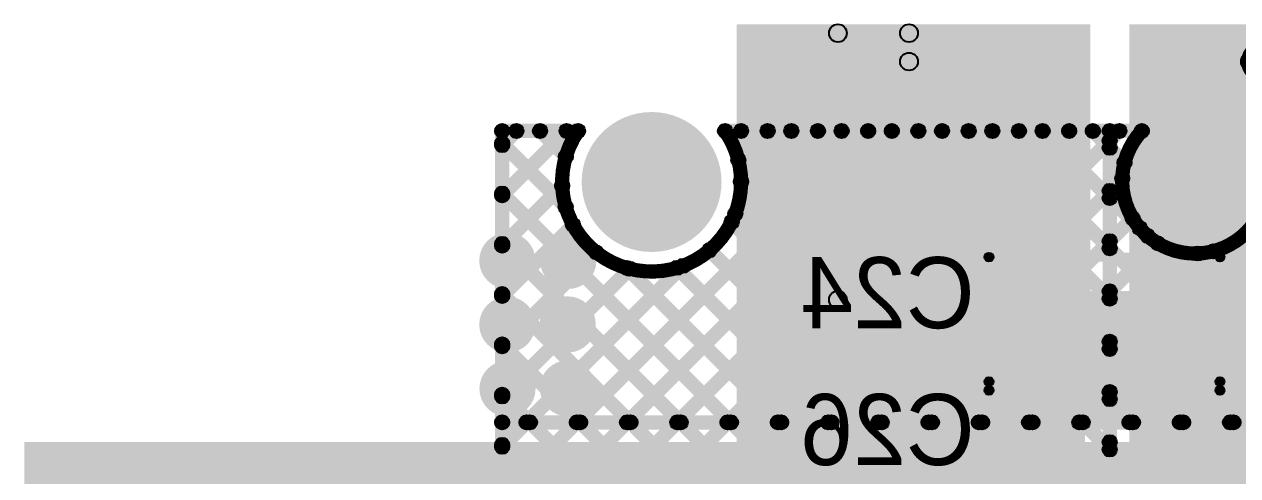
# Model space of a CAD drawing. Header units: millimetres. Extents: x 3.07 to 5.81, y 1.29 to 3.84.
# Drawn here: x 3.068 to 3.751, y 3.547 to 3.801 of the extents above; entities that cross this region are included whole.
import ezdxf

# ---------------------------------------------------------------- set-up
doc = ezdxf.new("R2010")
doc.units = ezdxf.units.MM
doc.header["$MEASUREMENT"] = 0
for name, color, linetype in [('BottomLayer', 5, 'Continuous'), ('BottomOverlay', 54, 'Continuous'), ('BottomPaste', 16, 'Continuous'), ('BottomSolder', 6, 'Continuous'), ('MultiLayer', 9, 'Continuous'), ('PadHoleLayer', 156, 'Continuous'), ('TopLayer', 1, 'Continuous'), ('TopOverlay', 2, 'Continuous'), ('TopSolder', 216, 'Continuous'), ('ViaHoleLayer', 16, 'Continuous')]:
    doc.layers.add(name, color=color, linetype=linetype)

# ---------------------------------------------------------------- blocks, each defined once
blk = doc.blocks.new('B2B_EH_A_LF__SN__12')
at = {"layer": 'BottomLayer'}
h = blk.add_hatch(color=5, dxfattribs=at)
edge = h.paths.add_edge_path()
edge.add_arc((-0.05, 0), 0.03, 0, 360)
h = blk.add_hatch(color=5, dxfattribs=at)
edge = h.paths.add_edge_path()
edge.add_arc((0.05, 0), 0.03, 0, 360)
at = {"layer": 'BottomSolder'}
h = blk.add_hatch(color=6, dxfattribs=at)
edge = h.paths.add_edge_path()
edge.add_arc((-0.05, 0), 0.034, 0, 360)
h = blk.add_hatch(color=6, dxfattribs=at)
edge = h.paths.add_edge_path()
edge.add_arc((0.05, 0), 0.034, 0, 360)
at = {"layer": 'MultiLayer'}
h = blk.add_hatch(color=9, dxfattribs=at)
edge = h.paths.add_edge_path()
edge.add_arc((-0.05, 0), 0.03, 0, 360)
h = blk.add_hatch(color=9, dxfattribs=at)
edge = h.paths.add_edge_path()
edge.add_arc((0.05, 0), 0.03, 0, 360)
at = {"layer": 'PadHoleLayer'}
h = blk.add_hatch(color=156, dxfattribs=at)
edge = h.paths.add_edge_path()
edge.add_arc((-0.05, 0), 0.01772, 0, 360)
h = blk.add_hatch(color=156, dxfattribs=at)
edge = h.paths.add_edge_path()
edge.add_arc((0.05, 0), 0.01772, 0, 360)
at = {"layer": 'TopLayer'}
h = blk.add_hatch(color=1, dxfattribs=at)
edge = h.paths.add_edge_path()
edge.add_arc((-0.05, 0), 0.03, 0, 360)
h = blk.add_hatch(color=1, dxfattribs=at)
edge = h.paths.add_edge_path()
edge.add_arc((0.05, 0), 0.03, 0, 360)
at = {"layer": 'TopOverlay'}
h = blk.add_hatch(color=2, dxfattribs=at)
edge = h.paths.add_edge_path()
edge.add_arc((-0.148, 0.067), 0.005, 0, 360)
h = blk.add_hatch(color=2, dxfattribs=at)
edge = h.paths.add_edge_path()
edge.add_arc((-0.148, 0.067), 0.005, 0, 360)
for points in [[(0.151, 0.072), (0.151, 0.062), (-0.148, 0.062), (-0.148, 0.072)], [(-0.153, 0.067), (-0.143, 0.067), (-0.143, -0.083), (-0.153, -0.083)], [(0.146, 0.067), (0.156, 0.067), (0.156, -0.083), (0.146, -0.083)], [(-0.113, -0.067), (-0.103, -0.067), (-0.103, -0.083), (-0.113, -0.083)], [(0.106, -0.067), (0.116, -0.067), (0.116, -0.083), (0.106, -0.083)], [(-0.108, -0.078), (-0.108, -0.088), (-0.148, -0.088), (-0.148, -0.078)], [(0.151, -0.078), (0.151, -0.088), (0.111, -0.088), (0.111, -0.078)]]:
    blk.add_hatch(color=2, dxfattribs=at).paths.add_polyline_path(points)
h = blk.add_hatch(color=2, dxfattribs=at)
edge = h.paths.add_edge_path()
edge.add_arc((0.151, 0.067), 0.005, 0, 360)
h = blk.add_hatch(color=2, dxfattribs=at)
edge = h.paths.add_edge_path()
edge.add_arc((0.151, 0.067), 0.005, 0, 360)
h = blk.add_hatch(color=2, dxfattribs=at)
edge = h.paths.add_edge_path()
edge.add_arc((-0.108, -0.067), 0.005, 0, 360)
h = blk.add_hatch(color=2, dxfattribs=at)
edge = h.paths.add_edge_path()
edge.add_arc((-0.09507, -0.067), 0.005, 0, 360)
h = blk.add_hatch(color=2, dxfattribs=at)
edge = h.paths.add_edge_path()
edge.add_arc((-0.08093, -0.067), 0.005, 0, 360)
h = blk.add_hatch(color=2, dxfattribs=at)
edge = h.paths.add_edge_path()
edge.add_arc((0.111, -0.067), 0.005, 0, 360)
h = blk.add_hatch(color=2, dxfattribs=at)
edge = h.paths.add_edge_path()
edge.add_arc((-0.148, -0.083), 0.005, 0, 360)
h = blk.add_hatch(color=2, dxfattribs=at)
edge = h.paths.add_edge_path()
edge.add_arc((-0.148, -0.083), 0.005, 0, 360)
h = blk.add_hatch(color=2, dxfattribs=at)
edge = h.paths.add_edge_path()
edge.add_arc((-0.108, -0.083), 0.005, 0, 360)
h = blk.add_hatch(color=2, dxfattribs=at)
edge = h.paths.add_edge_path()
edge.add_arc((-0.108, -0.083), 0.005, 0, 360)
h = blk.add_hatch(color=2, dxfattribs=at)
edge = h.paths.add_edge_path()
edge.add_arc((0.111, -0.083), 0.005, 0, 360)
h = blk.add_hatch(color=2, dxfattribs=at)
edge = h.paths.add_edge_path()
edge.add_arc((0.111, -0.083), 0.005, 0, 360)
h = blk.add_hatch(color=2, dxfattribs=at)
edge = h.paths.add_edge_path()
edge.add_arc((0.151, -0.083), 0.005, 0, 360)
h = blk.add_hatch(color=2, dxfattribs=at)
edge = h.paths.add_edge_path()
edge.add_arc((0.151, -0.083), 0.005, 0, 360)
at = {"layer": 'TopSolder'}
h = blk.add_hatch(color=216, dxfattribs=at)
edge = h.paths.add_edge_path()
edge.add_arc((-0.05, 0), 0.034, 0, 360)
h = blk.add_hatch(color=216, dxfattribs=at)
edge = h.paths.add_edge_path()
edge.add_arc((0.05, 0), 0.034, 0, 360)
at = {"layer": 'TopOverlay', "const_width": 0.01}
blk.add_lwpolyline([(-0.08093, -0.067, 1), (-0.09507, -0.067, 1)], format="xyb", close=True, dxfattribs=at)
at = {"layer": 'TopOverlay'}
for centre in [(-0.148, 0.067), (-0.148, 0.067), (0.151, 0.067), (0.151, 0.067), (-0.108, -0.067), (-0.09507, -0.067), (-0.08093, -0.067), (0.111, -0.067), (-0.148, -0.083), (-0.148, -0.083), (-0.108, -0.083), (-0.108, -0.083), (0.111, -0.083), (0.111, -0.083), (0.151, -0.083), (0.151, -0.083)]:
    blk.add_circle(centre, 0.005, dxfattribs=at)
blk = doc.blocks.new('C__0805_B_86')
at = {"layer": 'BottomLayer'}
for points in [[(-0.06, 0.03), (-0.02, 0.03), (-0.02, -0.03), (-0.06, -0.03)], [(0.02, 0.03), (0.06, 0.03), (0.06, -0.03), (0.02, -0.03)]]:
    blk.add_hatch(color=5, dxfattribs=at).paths.add_polyline_path(points)
at = {"layer": 'BottomOverlay'}
h = blk.add_hatch(color=54, dxfattribs=at)
edge = h.paths.add_edge_path()
edge.add_arc((-0.065, 0.035), 0.0025, 0, 360)
h = blk.add_hatch(color=54, dxfattribs=at)
edge = h.paths.add_edge_path()
edge.add_arc((-0.065, 0.035), 0.0025, 0, 360)
for points in [[(-0.0675, 0.035), (-0.0625, 0.035), (-0.0625, -0.035), (-0.0675, -0.035)], [(0.065, 0.0375), (0.065, 0.0325), (-0.065, 0.0325), (-0.065, 0.0375)], [(0.0625, 0.035), (0.0675, 0.035), (0.0675, -0.035), (0.0625, -0.035)], [(0.065, -0.0325), (0.065, -0.0375), (-0.065, -0.0375), (-0.065, -0.0325)]]:
    blk.add_hatch(color=54, dxfattribs=at).paths.add_polyline_path(points)
h = blk.add_hatch(color=54, dxfattribs=at)
edge = h.paths.add_edge_path()
edge.add_arc((0.065, 0.035), 0.0025, 0, 360)
h = blk.add_hatch(color=54, dxfattribs=at)
edge = h.paths.add_edge_path()
edge.add_arc((0.065, 0.035), 0.0025, 0, 360)
h = blk.add_hatch(color=54, dxfattribs=at)
edge = h.paths.add_edge_path()
edge.add_arc((-0.065, -0.035), 0.0025, 0, 360)
h = blk.add_hatch(color=54, dxfattribs=at)
edge = h.paths.add_edge_path()
edge.add_arc((-0.065, -0.035), 0.0025, 0, 360)
h = blk.add_hatch(color=54, dxfattribs=at)
edge = h.paths.add_edge_path()
edge.add_arc((0.065, -0.035), 0.0025, 0, 360)
h = blk.add_hatch(color=54, dxfattribs=at)
edge = h.paths.add_edge_path()
edge.add_arc((0.065, -0.035), 0.0025, 0, 360)
at = {"layer": 'BottomPaste'}
for points in [[(-0.06, 0.03), (-0.02, 0.03), (-0.02, -0.03), (-0.06, -0.03)], [(0.02, 0.03), (0.06, 0.03), (0.06, -0.03), (0.02, -0.03)]]:
    blk.add_hatch(color=16, dxfattribs=at).paths.add_polyline_path(points)
at = {"layer": 'BottomSolder'}
for points in [[(-0.064, 0.034), (-0.016, 0.034), (-0.016, -0.034), (-0.064, -0.034)], [(0.016, 0.034), (0.064, 0.034), (0.064, -0.034), (0.016, -0.034)]]:
    blk.add_hatch(color=6, dxfattribs=at).paths.add_polyline_path(points)
at = {"layer": 'BottomOverlay'}
for centre in [(-0.065, 0.035), (-0.065, 0.035), (0.065, 0.035), (0.065, 0.035), (-0.065, -0.035), (-0.065, -0.035), (0.065, -0.035), (0.065, -0.035)]:
    blk.add_circle(centre, 0.0025, dxfattribs=at)
blk = doc.blocks.new('C__0805_B_88')
at = {"layer": 'BottomLayer'}
for points in [[(-0.06, 0.03), (-0.02, 0.03), (-0.02, -0.03), (-0.06, -0.03)], [(0.02, 0.03), (0.06, 0.03), (0.06, -0.03), (0.02, -0.03)]]:
    blk.add_hatch(color=5, dxfattribs=at).paths.add_polyline_path(points)
at = {"layer": 'BottomOverlay'}
h = blk.add_hatch(color=54, dxfattribs=at)
edge = h.paths.add_edge_path()
edge.add_arc((-0.065, 0.035), 0.0025, 0, 360)
h = blk.add_hatch(color=54, dxfattribs=at)
edge = h.paths.add_edge_path()
edge.add_arc((-0.065, 0.035), 0.0025, 0, 360)
for points in [[(-0.0675, 0.035), (-0.0625, 0.035), (-0.0625, -0.035), (-0.0675, -0.035)], [(0.065, 0.0375), (0.065, 0.0325), (-0.065, 0.0325), (-0.065, 0.0375)], [(0.0625, 0.035), (0.0675, 0.035), (0.0675, -0.035), (0.0625, -0.035)], [(0.065, -0.0325), (0.065, -0.0375), (-0.065, -0.0375), (-0.065, -0.0325)]]:
    blk.add_hatch(color=54, dxfattribs=at).paths.add_polyline_path(points)
h = blk.add_hatch(color=54, dxfattribs=at)
edge = h.paths.add_edge_path()
edge.add_arc((0.065, 0.035), 0.0025, 0, 360)
h = blk.add_hatch(color=54, dxfattribs=at)
edge = h.paths.add_edge_path()
edge.add_arc((0.065, 0.035), 0.0025, 0, 360)
h = blk.add_hatch(color=54, dxfattribs=at)
edge = h.paths.add_edge_path()
edge.add_arc((-0.065, -0.035), 0.0025, 0, 360)
h = blk.add_hatch(color=54, dxfattribs=at)
edge = h.paths.add_edge_path()
edge.add_arc((-0.065, -0.035), 0.0025, 0, 360)
h = blk.add_hatch(color=54, dxfattribs=at)
edge = h.paths.add_edge_path()
edge.add_arc((0.065, -0.035), 0.0025, 0, 360)
h = blk.add_hatch(color=54, dxfattribs=at)
edge = h.paths.add_edge_path()
edge.add_arc((0.065, -0.035), 0.0025, 0, 360)
at = {"layer": 'BottomPaste'}
for points in [[(-0.06, 0.03), (-0.02, 0.03), (-0.02, -0.03), (-0.06, -0.03)], [(0.02, 0.03), (0.06, 0.03), (0.06, -0.03), (0.02, -0.03)]]:
    blk.add_hatch(color=16, dxfattribs=at).paths.add_polyline_path(points)
at = {"layer": 'BottomSolder'}
for points in [[(-0.064, 0.034), (-0.016, 0.034), (-0.016, -0.034), (-0.064, -0.034)], [(0.016, 0.034), (0.064, 0.034), (0.064, -0.034), (0.016, -0.034)]]:
    blk.add_hatch(color=6, dxfattribs=at).paths.add_polyline_path(points)
at = {"layer": 'BottomOverlay'}
for centre in [(-0.065, 0.035), (-0.065, 0.035), (0.065, 0.035), (0.065, 0.035), (-0.065, -0.035), (-0.065, -0.035), (0.065, -0.035), (0.065, -0.035)]:
    blk.add_circle(centre, 0.0025, dxfattribs=at)

msp = doc.modelspace()

# ---------------------------------------------------------------- hatches: boundary and pattern name
at = {"layer": 'BottomLayer'}
for points in [[(3.665, 3.801), (3.469, 3.801), (3.469, 3.521), (3.665, 3.521)], [(3.69, 3.521), (3.885, 3.521), (3.885, 3.801), (3.69, 3.801)], [(3.12083, 3.28488), (3.11517, 3.29054), (3.56846, 3.74383), (3.57412, 3.73817)], [(3.12083, 3.25659), (3.11517, 3.26225), (3.59675, 3.74383), (3.60241, 3.73817)], [(3.13369, 3.24117), (3.12803, 3.24683), (3.62503, 3.74383), (3.63069, 3.73817)], [(3.16197, 3.24117), (3.15632, 3.24683), (3.65332, 3.74383), (3.65897, 3.73817)], [(3.33983, 3.53216), (3.33417, 3.53782), (3.54018, 3.74383), (3.54584, 3.73817)], [(3.33983, 3.73015), (3.33417, 3.73581), (3.34219, 3.74383), (3.34785, 3.73817)], [(3.33983, 3.70187), (3.33417, 3.70753), (3.37047, 3.74383), (3.37613, 3.73817)], [(3.337, 3.737), (3.337, 3.745), (3.37974, 3.745), (3.37974, 3.737)], [(3.35553, 3.73817), (3.36118, 3.74383), (3.37564, 3.72937), (3.36998, 3.72372)], [(3.46248, 3.737), (3.46248, 3.745), (3.679, 3.745), (3.679, 3.737)], [(3.47109, 3.69171), (3.46543, 3.69736), (3.5119, 3.74383), (3.51755, 3.73817)], [(3.47279, 3.7217), (3.46714, 3.72735), (3.48361, 3.74383), (3.48927, 3.73817)], [(3.46866, 3.73817), (3.47432, 3.74383), (3.68183, 3.53632), (3.67617, 3.53066)], [(3.49695, 3.73817), (3.5026, 3.74383), (3.68183, 3.5646), (3.67617, 3.55895)], [(3.52523, 3.73817), (3.53089, 3.74383), (3.68183, 3.59289), (3.67617, 3.58723)], [(3.55351, 3.73817), (3.55917, 3.74383), (3.68183, 3.62117), (3.67617, 3.61551)], [(3.5818, 3.73817), (3.58745, 3.74383), (3.68183, 3.64945), (3.67617, 3.6438)], [(3.61008, 3.73817), (3.61574, 3.74383), (3.68183, 3.67774), (3.67617, 3.67208)], [(3.63837, 3.73817), (3.64402, 3.74383), (3.68183, 3.70602), (3.67617, 3.70037)], [(3.66665, 3.73817), (3.67231, 3.74383), (3.68183, 3.73431), (3.67617, 3.72865)], [(3.19026, 3.24117), (3.1846, 3.24683), (3.67617, 3.7384), (3.68183, 3.73274)], [(3.341, 3.533), (3.333, 3.533), (3.333, 3.741), (3.341, 3.741)], [(3.33417, 3.73124), (3.33983, 3.7369), (3.37552, 3.70121), (3.36986, 3.69555)], [(3.683, 3.51), (3.675, 3.51), (3.675, 3.741), (3.683, 3.741)], [(3.21854, 3.24117), (3.21289, 3.24683), (3.67617, 3.71011), (3.68183, 3.70446)], [(3.33983, 3.67358), (3.33417, 3.67924), (3.36795, 3.71302), (3.37361, 3.70737)], [(3.46865, 3.7099), (3.47431, 3.71556), (3.69703, 3.49283), (3.69138, 3.48717)], [(3.33417, 3.70296), (3.33983, 3.70861), (3.61883, 3.42961), (3.61317, 3.42396)], [(3.33983, 3.6453), (3.33417, 3.65096), (3.3741, 3.69089), (3.37976, 3.68523)], [(3.46334, 3.68692), (3.469, 3.69258), (3.66875, 3.49283), (3.66309, 3.48717)], [(3.24683, 3.24117), (3.24117, 3.24683), (3.67617, 3.68183), (3.68183, 3.67617)], [(3.33417, 3.67467), (3.33983, 3.68033), (3.61883, 3.40133), (3.61317, 3.39567)], [(3.33983, 3.61702), (3.33417, 3.62267), (3.38706, 3.67556), (3.39272, 3.6699)], [(3.45092, 3.67106), (3.45657, 3.67672), (3.64047, 3.49283), (3.63481, 3.48717)], [(3.33983, 3.56045), (3.33417, 3.5661), (3.43601, 3.66794), (3.44166, 3.66228)], [(3.33983, 3.58873), (3.33417, 3.59439), (3.40602, 3.66623), (3.41167, 3.66058)], [(3.4044, 3.66101), (3.41006, 3.66667), (3.61883, 3.4579), (3.61317, 3.45224)], [(3.43257, 3.66113), (3.43822, 3.66679), (3.61883, 3.48618), (3.61317, 3.48053)], [(3.27511, 3.24117), (3.26945, 3.24683), (3.67617, 3.65355), (3.68183, 3.64789)], [(3.33417, 3.64639), (3.33983, 3.65205), (3.61883, 3.37305), (3.61317, 3.36739)], [(3.28083, 3.2186), (3.27517, 3.22426), (3.67617, 3.62526), (3.68183, 3.6196)], [(3.33417, 3.6181), (3.33983, 3.62376), (3.61883, 3.34476), (3.61317, 3.3391)], [(3.28168, 3.19117), (3.27602, 3.19683), (3.67617, 3.59698), (3.68183, 3.59132)], [(3.33417, 3.58982), (3.33983, 3.59548), (3.61883, 3.31648), (3.61317, 3.31082)], [(3.30996, 3.19117), (3.30431, 3.19683), (3.67617, 3.56869), (3.68183, 3.56304)], [(3.33417, 3.56154), (3.33983, 3.56719), (3.61883, 3.28819), (3.61317, 3.28254)], [(3.692, 3.521), (4.127, 3.521), (4.127, 3.563), (3.692, 3.563)]]:
    msp.add_hatch(color=5, dxfattribs=at).paths.add_polyline_path(points)
h = msp.add_hatch(color=5, dxfattribs=at)
edge = h.paths.add_edge_path()
edge.add_arc((3.337, 3.741), 0.004, 0, 360)
h = msp.add_hatch(color=5, dxfattribs=at)
edge = h.paths.add_edge_path()
edge.add_arc((3.337, 3.741), 0.004, 0, 360)
h = msp.add_hatch(color=5, dxfattribs=at)
edge = h.paths.add_edge_path()
edge.add_arc((3.34502, 3.741), 0.004, 0, 360)
h = msp.add_hatch(color=5, dxfattribs=at)
edge = h.paths.add_edge_path()
edge.add_arc((3.35835, 3.741), 0.004, 0, 360)
h = msp.add_hatch(color=5, dxfattribs=at)
edge = h.paths.add_edge_path()
edge.add_arc((3.3733, 3.741), 0.004, 0, 360)
h = msp.add_hatch(color=5, dxfattribs=at)
edge = h.paths.add_edge_path()
edge.add_arc((3.37974, 3.741), 0.004, 0, 360)
h = msp.add_hatch(color=5, dxfattribs=at)
edge = h.paths.add_edge_path()
edge.add_arc((3.37974, 3.741), 0.004, 0, 360)
h = msp.add_hatch(color=5, dxfattribs=at)
edge = h.paths.add_edge_path()
edge.add_arc((3.46248, 3.741), 0.004, 0, 360)
h = msp.add_hatch(color=5, dxfattribs=at)
edge = h.paths.add_edge_path()
edge.add_arc((3.46248, 3.741), 0.004, 0, 360)
h = msp.add_hatch(color=5, dxfattribs=at)
edge = h.paths.add_edge_path()
edge.add_arc((3.47149, 3.741), 0.004, 0, 360)
h = msp.add_hatch(color=5, dxfattribs=at)
edge = h.paths.add_edge_path()
edge.add_arc((3.48644, 3.741), 0.004, 0, 360)
h = msp.add_hatch(color=5, dxfattribs=at)
edge = h.paths.add_edge_path()
edge.add_arc((3.49977, 3.741), 0.004, 0, 360)
h = msp.add_hatch(color=5, dxfattribs=at)
edge = h.paths.add_edge_path()
edge.add_arc((3.51472, 3.741), 0.004, 0, 360)
h = msp.add_hatch(color=5, dxfattribs=at)
edge = h.paths.add_edge_path()
edge.add_arc((3.52806, 3.741), 0.004, 0, 360)
h = msp.add_hatch(color=5, dxfattribs=at)
edge = h.paths.add_edge_path()
edge.add_arc((3.54301, 3.741), 0.004, 0, 360)
h = msp.add_hatch(color=5, dxfattribs=at)
edge = h.paths.add_edge_path()
edge.add_arc((3.55634, 3.741), 0.004, 0, 360)
h = msp.add_hatch(color=5, dxfattribs=at)
edge = h.paths.add_edge_path()
edge.add_arc((3.57129, 3.741), 0.004, 0, 360)
h = msp.add_hatch(color=5, dxfattribs=at)
edge = h.paths.add_edge_path()
edge.add_arc((3.58463, 3.741), 0.004, 0, 360)
h = msp.add_hatch(color=5, dxfattribs=at)
edge = h.paths.add_edge_path()
edge.add_arc((3.59958, 3.741), 0.004, 0, 360)
h = msp.add_hatch(color=5, dxfattribs=at)
edge = h.paths.add_edge_path()
edge.add_arc((3.61291, 3.741), 0.004, 0, 360)
h = msp.add_hatch(color=5, dxfattribs=at)
edge = h.paths.add_edge_path()
edge.add_arc((3.62786, 3.741), 0.004, 0, 360)
h = msp.add_hatch(color=5, dxfattribs=at)
edge = h.paths.add_edge_path()
edge.add_arc((3.6412, 3.741), 0.004, 0, 360)
h = msp.add_hatch(color=5, dxfattribs=at)
edge = h.paths.add_edge_path()
edge.add_arc((3.65615, 3.741), 0.004, 0, 360)
h = msp.add_hatch(color=5, dxfattribs=at)
edge = h.paths.add_edge_path()
edge.add_arc((3.66948, 3.741), 0.004, 0, 360)
h = msp.add_hatch(color=5, dxfattribs=at)
edge = h.paths.add_edge_path()
edge.add_arc((3.679, 3.741), 0.004, 0, 360)
h = msp.add_hatch(color=5, dxfattribs=at)
edge = h.paths.add_edge_path()
edge.add_arc((3.679, 3.741), 0.004, 0, 360)
h = msp.add_hatch(color=5, dxfattribs=at)
edge = h.paths.add_edge_path()
edge.add_arc((3.337, 3.73407), 0.004, 0, 360)
h = msp.add_hatch(color=5, dxfattribs=at)
edge = h.paths.add_edge_path()
edge.add_arc((3.337, 3.73298), 0.004, 0, 360)
h = msp.add_hatch(color=5, dxfattribs=at)
edge = h.paths.add_edge_path()
edge.add_arc((3.42111, 3.71226), 0.03, 0, 360)
h = msp.add_hatch(color=5, dxfattribs=at)
edge = h.paths.add_edge_path()
edge.add_arc((3.679, 3.73557), 0.004, 0, 360)
h = msp.add_hatch(color=5, dxfattribs=at)
edge = h.paths.add_edge_path()
edge.add_arc((3.37281, 3.72655), 0.004, 0, 360)
h = msp.add_hatch(color=5, dxfattribs=at)
edge = h.paths.add_edge_path()
edge.add_arc((3.679, 3.73148), 0.004, 0, 360)
h = msp.add_hatch(color=5, dxfattribs=at)
edge = h.paths.add_edge_path()
edge.add_arc((3.46996, 3.72452), 0.004, 0, 360)
h = msp.add_hatch(color=5, dxfattribs=at)
edge = h.paths.add_edge_path()
edge.add_arc((3.47148, 3.71273), 0.004, 0, 360)
h = msp.add_hatch(color=5, dxfattribs=at)
edge = h.paths.add_edge_path()
edge.add_arc((3.47148, 3.71226), 0.004, 0, 360)
h = msp.add_hatch(color=5, dxfattribs=at)
edge = h.paths.add_edge_path()
edge.add_arc((3.47148, 3.71226), 0.004, 0, 360)
h = msp.add_hatch(color=5, dxfattribs=at)
edge = h.paths.add_edge_path()
edge.add_arc((3.337, 3.70579), 0.004, 0, 360)
h = msp.add_hatch(color=5, dxfattribs=at)
edge = h.paths.add_edge_path()
edge.add_arc((3.37078, 3.7102), 0.004, 0, 360)
h = msp.add_hatch(color=5, dxfattribs=at)
edge = h.paths.add_edge_path()
edge.add_arc((3.679, 3.70729), 0.004, 0, 360)
h = msp.add_hatch(color=5, dxfattribs=at)
edge = h.paths.add_edge_path()
edge.add_arc((3.337, 3.7047), 0.004, 0, 360)
h = msp.add_hatch(color=5, dxfattribs=at)
edge = h.paths.add_edge_path()
edge.add_arc((3.37269, 3.69838), 0.004, 0, 360)
h = msp.add_hatch(color=5, dxfattribs=at)
edge = h.paths.add_edge_path()
edge.add_arc((3.679, 3.7032), 0.004, 0, 360)
h = msp.add_hatch(color=5, dxfattribs=at)
edge = h.paths.add_edge_path()
edge.add_arc((3.46826, 3.69453), 0.004, 0, 360)
h = msp.add_hatch(color=5, dxfattribs=at)
edge = h.paths.add_edge_path()
edge.add_arc((3.37693, 3.68806), 0.004, 0, 360)
h = msp.add_hatch(color=5, dxfattribs=at)
edge = h.paths.add_edge_path()
edge.add_arc((3.46617, 3.68975), 0.004, 0, 360)
h = msp.add_hatch(color=5, dxfattribs=at)
edge = h.paths.add_edge_path()
edge.add_arc((3.679, 3.679), 0.004, 0, 360)
h = msp.add_hatch(color=5, dxfattribs=at)
edge = h.paths.add_edge_path()
edge.add_arc((3.33989, 3.668), 0.01181, 0, 360)
h = msp.add_hatch(color=5, dxfattribs=at)
edge = h.paths.add_edge_path()
edge.add_arc((3.337, 3.6775), 0.004, 0, 360)
h = msp.add_hatch(color=5, dxfattribs=at)
edge = h.paths.add_edge_path()
edge.add_arc((3.337, 3.67641), 0.004, 0, 360)
h = msp.add_hatch(color=5, dxfattribs=at)
edge = h.paths.add_edge_path()
edge.add_arc((3.37422, 3.66789), 0.01181, 0, 360)
h = msp.add_hatch(color=5, dxfattribs=at)
edge = h.paths.add_edge_path()
edge.add_arc((3.38989, 3.67273), 0.004, 0, 360)
h = msp.add_hatch(color=5, dxfattribs=at)
edge = h.paths.add_edge_path()
edge.add_arc((3.45375, 3.67389), 0.004, 0, 360)
h = msp.add_hatch(color=5, dxfattribs=at)
edge = h.paths.add_edge_path()
edge.add_arc((3.679, 3.67491), 0.004, 0, 360)
h = msp.add_hatch(color=5, dxfattribs=at)
edge = h.paths.add_edge_path()
edge.add_arc((3.4354, 3.66396), 0.004, 0, 360)
h = msp.add_hatch(color=5, dxfattribs=at)
edge = h.paths.add_edge_path()
edge.add_arc((3.43884, 3.66511), 0.004, 0, 360)
h = msp.add_hatch(color=5, dxfattribs=at)
edge = h.paths.add_edge_path()
edge.add_arc((3.40723, 3.66384), 0.004, 0, 360)
h = msp.add_hatch(color=5, dxfattribs=at)
edge = h.paths.add_edge_path()
edge.add_arc((3.40885, 3.66341), 0.004, 0, 360)
h = msp.add_hatch(color=5, dxfattribs=at)
edge = h.paths.add_edge_path()
edge.add_arc((3.679, 3.65072), 0.004, 0, 360)
h = msp.add_hatch(color=5, dxfattribs=at)
edge = h.paths.add_edge_path()
edge.add_arc((3.337, 3.64922), 0.004, 0, 360)
h = msp.add_hatch(color=5, dxfattribs=at)
edge = h.paths.add_edge_path()
edge.add_arc((3.337, 3.64813), 0.004, 0, 360)
h = msp.add_hatch(color=5, dxfattribs=at)
edge = h.paths.add_edge_path()
edge.add_arc((3.679, 3.64663), 0.004, 0, 360)
h = msp.add_hatch(color=5, dxfattribs=at)
edge = h.paths.add_edge_path()
edge.add_arc((3.33989, 3.632), 0.01181, 0, 360)
h = msp.add_hatch(color=5, dxfattribs=at)
edge = h.paths.add_edge_path()
edge.add_arc((3.37389, 3.63212), 0.01181, 0, 360)
h = msp.add_hatch(color=5, dxfattribs=at)
edge = h.paths.add_edge_path()
edge.add_arc((3.337, 3.62093), 0.004, 0, 360)
h = msp.add_hatch(color=5, dxfattribs=at)
edge = h.paths.add_edge_path()
edge.add_arc((3.337, 3.61984), 0.004, 0, 360)
h = msp.add_hatch(color=5, dxfattribs=at)
edge = h.paths.add_edge_path()
edge.add_arc((3.679, 3.62243), 0.004, 0, 360)
h = msp.add_hatch(color=5, dxfattribs=at)
edge = h.paths.add_edge_path()
edge.add_arc((3.679, 3.61834), 0.004, 0, 360)
h = msp.add_hatch(color=5, dxfattribs=at)
edge = h.paths.add_edge_path()
edge.add_arc((3.34, 3.596), 0.01181, 0, 360)
h = msp.add_hatch(color=5, dxfattribs=at)
edge = h.paths.add_edge_path()
edge.add_arc((3.374, 3.59612), 0.01181, 0, 360)
h = msp.add_hatch(color=5, dxfattribs=at)
edge = h.paths.add_edge_path()
edge.add_arc((3.337, 3.59265), 0.004, 0, 360)
h = msp.add_hatch(color=5, dxfattribs=at)
edge = h.paths.add_edge_path()
edge.add_arc((3.337, 3.59156), 0.004, 0, 360)
h = msp.add_hatch(color=5, dxfattribs=at)
edge = h.paths.add_edge_path()
edge.add_arc((3.679, 3.59415), 0.004, 0, 360)
h = msp.add_hatch(color=5, dxfattribs=at)
edge = h.paths.add_edge_path()
edge.add_arc((3.679, 3.59006), 0.004, 0, 360)
h = msp.add_hatch(color=5, dxfattribs=at)
edge = h.paths.add_edge_path()
edge.add_arc((3.337, 3.56436), 0.004, 0, 360)
h = msp.add_hatch(color=5, dxfattribs=at)
edge = h.paths.add_edge_path()
edge.add_arc((3.337, 3.56328), 0.004, 0, 360)
h = msp.add_hatch(color=5, dxfattribs=at)
edge = h.paths.add_edge_path()
edge.add_arc((3.679, 3.56586), 0.004, 0, 360)
h = msp.add_hatch(color=5, dxfattribs=at)
edge = h.paths.add_edge_path()
edge.add_arc((3.679, 3.56177), 0.004, 0, 360)
at = {"layer": 'BottomSolder'}
h = msp.add_hatch(color=6, dxfattribs=at)
edge = h.paths.add_edge_path()
edge.add_arc((3.42111, 3.71226), 0.034, 0, 360)
h = msp.add_hatch(color=6, dxfattribs=at)
edge = h.paths.add_edge_path()
edge.add_arc((3.33989, 3.668), 0.01581, 0, 360)
h = msp.add_hatch(color=6, dxfattribs=at)
edge = h.paths.add_edge_path()
edge.add_arc((3.37422, 3.66789), 0.01581, 0, 360)
h = msp.add_hatch(color=6, dxfattribs=at)
edge = h.paths.add_edge_path()
edge.add_arc((3.33989, 3.632), 0.01581, 0, 360)
h = msp.add_hatch(color=6, dxfattribs=at)
edge = h.paths.add_edge_path()
edge.add_arc((3.37389, 3.63212), 0.01581, 0, 360)
h = msp.add_hatch(color=6, dxfattribs=at)
edge = h.paths.add_edge_path()
edge.add_arc((3.34, 3.596), 0.01581, 0, 360)
h = msp.add_hatch(color=6, dxfattribs=at)
edge = h.paths.add_edge_path()
edge.add_arc((3.374, 3.59612), 0.01581, 0, 360)
at = {"layer": 'MultiLayer'}
h = msp.add_hatch(color=9, dxfattribs=at)
edge = h.paths.add_edge_path()
edge.add_arc((3.42111, 3.71226), 0.03, 0, 360)
at = {"layer": 'PadHoleLayer'}
h = msp.add_hatch(color=156, dxfattribs=at)
edge = h.paths.add_edge_path()
edge.add_arc((3.42111, 3.71226), 0.03937, 0, 360)
at = {"layer": 'TopLayer'}
for points in [[(3.469, 3.577), (3.668, 3.577), (3.668, 3.801), (3.469, 3.801)], [(3.33983, 3.73015), (3.33417, 3.73581), (3.34219, 3.74383), (3.34785, 3.73817)], [(3.33983, 3.70187), (3.33417, 3.70753), (3.37047, 3.74383), (3.37613, 3.73817)], [(3.337, 3.737), (3.337, 3.745), (3.37974, 3.745), (3.37974, 3.737)], [(3.35553, 3.73817), (3.36118, 3.74383), (3.37564, 3.72937), (3.36998, 3.72372)], [(3.38184, 3.57417), (3.37618, 3.57983), (3.54018, 3.74383), (3.54584, 3.73817)], [(3.41012, 3.57417), (3.40446, 3.57983), (3.56846, 3.74383), (3.57412, 3.73817)], [(3.43841, 3.57417), (3.43275, 3.57983), (3.59675, 3.74383), (3.60241, 3.73817)], [(3.46669, 3.57417), (3.46103, 3.57983), (3.62503, 3.74383), (3.63069, 3.73817)], [(3.46248, 3.737), (3.46248, 3.745), (3.69705, 3.745), (3.69705, 3.737)], [(3.47109, 3.69171), (3.46543, 3.69736), (3.5119, 3.74383), (3.51755, 3.73817)], [(3.47279, 3.7217), (3.46714, 3.72735), (3.48361, 3.74383), (3.48927, 3.73817)], [(3.46866, 3.73817), (3.47432, 3.74383), (3.63832, 3.57983), (3.63266, 3.57417)], [(3.49497, 3.57417), (3.48932, 3.57983), (3.65332, 3.74383), (3.65897, 3.73817)], [(3.49695, 3.73817), (3.5026, 3.74383), (3.6666, 3.57983), (3.66095, 3.57417)], [(3.52326, 3.57417), (3.5176, 3.57983), (3.6816, 3.74383), (3.68726, 3.73817)], [(3.52523, 3.73817), (3.53089, 3.74383), (3.69489, 3.57983), (3.68923, 3.57417)], [(3.55351, 3.73817), (3.55917, 3.74383), (3.72317, 3.57983), (3.71751, 3.57417)], [(3.5818, 3.73817), (3.58745, 3.74383), (3.75145, 3.57983), (3.7458, 3.57417)], [(3.61008, 3.73817), (3.61574, 3.74383), (3.77974, 3.57983), (3.77408, 3.57417)], [(3.63837, 3.73817), (3.64402, 3.74383), (3.69866, 3.68919), (3.693, 3.68354)], [(3.66468, 3.57417), (3.65902, 3.57983), (3.82302, 3.74383), (3.82868, 3.73817)], [(3.66665, 3.73817), (3.67231, 3.74383), (3.69012, 3.72602), (3.68446, 3.72036)], [(3.69296, 3.57417), (3.68731, 3.57983), (3.85131, 3.74383), (3.85696, 3.73817)], [(3.72125, 3.57417), (3.71559, 3.57983), (3.87959, 3.74383), (3.88525, 3.73817)], [(3.74953, 3.57417), (3.74388, 3.57983), (3.90788, 3.74383), (3.91353, 3.73817)], [(3.341, 3.577), (3.333, 3.577), (3.333, 3.741), (3.341, 3.741)], [(3.33417, 3.73124), (3.33983, 3.7369), (3.37552, 3.70121), (3.36986, 3.69555)], [(3.55154, 3.57417), (3.54589, 3.57983), (3.68319, 3.71714), (3.68885, 3.71148)], [(3.33983, 3.67358), (3.33417, 3.67924), (3.36795, 3.71302), (3.37361, 3.70737)], [(3.46865, 3.7099), (3.47431, 3.71556), (3.61003, 3.57983), (3.60438, 3.57417)], [(3.33417, 3.70296), (3.33983, 3.70861), (3.46861, 3.57983), (3.46296, 3.57417)], [(3.33983, 3.6453), (3.33417, 3.65096), (3.3741, 3.69089), (3.37976, 3.68523)], [(3.46334, 3.68692), (3.469, 3.69258), (3.58175, 3.57983), (3.57609, 3.57417)], [(3.57983, 3.57417), (3.57417, 3.57983), (3.68904, 3.6947), (3.69469, 3.68904)], [(3.69754, 3.679), (3.70319, 3.68466), (3.80802, 3.57983), (3.80237, 3.57417)], [(3.33417, 3.67467), (3.33983, 3.68033), (3.44033, 3.57983), (3.43467, 3.57417)], [(3.33983, 3.61702), (3.33417, 3.62267), (3.38706, 3.67556), (3.39272, 3.6699)], [(3.45092, 3.67106), (3.45657, 3.67672), (3.55347, 3.57983), (3.54781, 3.57417)], [(3.60811, 3.57417), (3.60245, 3.57983), (3.70321, 3.68059), (3.70887, 3.67493)], [(3.6364, 3.57417), (3.63074, 3.57983), (3.72577, 3.67486), (3.73143, 3.6692)], [(3.73436, 3.67046), (3.74002, 3.67612), (3.83631, 3.57983), (3.83065, 3.57417)], [(3.35355, 3.57417), (3.3479, 3.57983), (3.43601, 3.66794), (3.44166, 3.66228)], [(3.33983, 3.58873), (3.33417, 3.59439), (3.40602, 3.66623), (3.41167, 3.66058)], [(3.4044, 3.66101), (3.41006, 3.66667), (3.4969, 3.57983), (3.49124, 3.57417)], [(3.43257, 3.66113), (3.43822, 3.66679), (3.52518, 3.57983), (3.51953, 3.57417)], [(3.33417, 3.64639), (3.33983, 3.65205), (3.41205, 3.57983), (3.40639, 3.57417)], [(3.619, 3.575), (4.498, 3.575), (4.498, 3.647), (3.619, 3.647)], [(3.33417, 3.6181), (3.33983, 3.62376), (3.38376, 3.57983), (3.3781, 3.57417)], [(3.33417, 3.58982), (3.33983, 3.59548), (3.35548, 3.57983), (3.34982, 3.57417)], [(3.337, 3.573), (3.337, 3.581), (3.941, 3.581), (3.941, 3.573)], [(3.068, 3.251), (3.93, 3.251), (3.93, 3.566), (3.068, 3.566)]]:
    msp.add_hatch(color=1, dxfattribs=at).paths.add_polyline_path(points)
h = msp.add_hatch(color=1, dxfattribs=at)
edge = h.paths.add_edge_path()
edge.add_arc((3.337, 3.741), 0.004, 0, 360)
h = msp.add_hatch(color=1, dxfattribs=at)
edge = h.paths.add_edge_path()
edge.add_arc((3.337, 3.741), 0.004, 0, 360)
h = msp.add_hatch(color=1, dxfattribs=at)
edge = h.paths.add_edge_path()
edge.add_arc((3.34502, 3.741), 0.004, 0, 360)
h = msp.add_hatch(color=1, dxfattribs=at)
edge = h.paths.add_edge_path()
edge.add_arc((3.35835, 3.741), 0.004, 0, 360)
h = msp.add_hatch(color=1, dxfattribs=at)
edge = h.paths.add_edge_path()
edge.add_arc((3.3733, 3.741), 0.004, 0, 360)
h = msp.add_hatch(color=1, dxfattribs=at)
edge = h.paths.add_edge_path()
edge.add_arc((3.37974, 3.741), 0.004, 0, 360)
h = msp.add_hatch(color=1, dxfattribs=at)
edge = h.paths.add_edge_path()
edge.add_arc((3.37974, 3.741), 0.004, 0, 360)
h = msp.add_hatch(color=1, dxfattribs=at)
edge = h.paths.add_edge_path()
edge.add_arc((3.46248, 3.741), 0.004, 0, 360)
h = msp.add_hatch(color=1, dxfattribs=at)
edge = h.paths.add_edge_path()
edge.add_arc((3.46248, 3.741), 0.004, 0, 360)
h = msp.add_hatch(color=1, dxfattribs=at)
edge = h.paths.add_edge_path()
edge.add_arc((3.47149, 3.741), 0.004, 0, 360)
h = msp.add_hatch(color=1, dxfattribs=at)
edge = h.paths.add_edge_path()
edge.add_arc((3.48644, 3.741), 0.004, 0, 360)
h = msp.add_hatch(color=1, dxfattribs=at)
edge = h.paths.add_edge_path()
edge.add_arc((3.49977, 3.741), 0.004, 0, 360)
h = msp.add_hatch(color=1, dxfattribs=at)
edge = h.paths.add_edge_path()
edge.add_arc((3.51472, 3.741), 0.004, 0, 360)
h = msp.add_hatch(color=1, dxfattribs=at)
edge = h.paths.add_edge_path()
edge.add_arc((3.52806, 3.741), 0.004, 0, 360)
h = msp.add_hatch(color=1, dxfattribs=at)
edge = h.paths.add_edge_path()
edge.add_arc((3.54301, 3.741), 0.004, 0, 360)
h = msp.add_hatch(color=1, dxfattribs=at)
edge = h.paths.add_edge_path()
edge.add_arc((3.55634, 3.741), 0.004, 0, 360)
h = msp.add_hatch(color=1, dxfattribs=at)
edge = h.paths.add_edge_path()
edge.add_arc((3.57129, 3.741), 0.004, 0, 360)
h = msp.add_hatch(color=1, dxfattribs=at)
edge = h.paths.add_edge_path()
edge.add_arc((3.58463, 3.741), 0.004, 0, 360)
h = msp.add_hatch(color=1, dxfattribs=at)
edge = h.paths.add_edge_path()
edge.add_arc((3.59958, 3.741), 0.004, 0, 360)
h = msp.add_hatch(color=1, dxfattribs=at)
edge = h.paths.add_edge_path()
edge.add_arc((3.61291, 3.741), 0.004, 0, 360)
h = msp.add_hatch(color=1, dxfattribs=at)
edge = h.paths.add_edge_path()
edge.add_arc((3.62786, 3.741), 0.004, 0, 360)
h = msp.add_hatch(color=1, dxfattribs=at)
edge = h.paths.add_edge_path()
edge.add_arc((3.6412, 3.741), 0.004, 0, 360)
h = msp.add_hatch(color=1, dxfattribs=at)
edge = h.paths.add_edge_path()
edge.add_arc((3.65615, 3.741), 0.004, 0, 360)
h = msp.add_hatch(color=1, dxfattribs=at)
edge = h.paths.add_edge_path()
edge.add_arc((3.66948, 3.741), 0.004, 0, 360)
h = msp.add_hatch(color=1, dxfattribs=at)
edge = h.paths.add_edge_path()
edge.add_arc((3.68443, 3.741), 0.004, 0, 360)
h = msp.add_hatch(color=1, dxfattribs=at)
edge = h.paths.add_edge_path()
edge.add_arc((3.69705, 3.741), 0.004, 0, 360)
h = msp.add_hatch(color=1, dxfattribs=at)
edge = h.paths.add_edge_path()
edge.add_arc((3.69705, 3.741), 0.004, 0, 360)
h = msp.add_hatch(color=1, dxfattribs=at)
edge = h.paths.add_edge_path()
edge.add_arc((3.337, 3.73407), 0.004, 0, 360)
h = msp.add_hatch(color=1, dxfattribs=at)
edge = h.paths.add_edge_path()
edge.add_arc((3.337, 3.73298), 0.004, 0, 360)
h = msp.add_hatch(color=1, dxfattribs=at)
edge = h.paths.add_edge_path()
edge.add_arc((3.42111, 3.71226), 0.03, 0, 360)
h = msp.add_hatch(color=1, dxfattribs=at)
edge = h.paths.add_edge_path()
edge.add_arc((3.37281, 3.72655), 0.004, 0, 360)
h = msp.add_hatch(color=1, dxfattribs=at)
edge = h.paths.add_edge_path()
edge.add_arc((3.46996, 3.72452), 0.004, 0, 360)
h = msp.add_hatch(color=1, dxfattribs=at)
edge = h.paths.add_edge_path()
edge.add_arc((3.68729, 3.72319), 0.004, 0, 360)
h = msp.add_hatch(color=1, dxfattribs=at)
edge = h.paths.add_edge_path()
edge.add_arc((3.47148, 3.71273), 0.004, 0, 360)
h = msp.add_hatch(color=1, dxfattribs=at)
edge = h.paths.add_edge_path()
edge.add_arc((3.47148, 3.71226), 0.004, 0, 360)
h = msp.add_hatch(color=1, dxfattribs=at)
edge = h.paths.add_edge_path()
edge.add_arc((3.47148, 3.71226), 0.004, 0, 360)
h = msp.add_hatch(color=1, dxfattribs=at)
edge = h.paths.add_edge_path()
edge.add_arc((3.68602, 3.71431), 0.004, 0, 360)
h = msp.add_hatch(color=1, dxfattribs=at)
edge = h.paths.add_edge_path()
edge.add_arc((3.337, 3.70579), 0.004, 0, 360)
h = msp.add_hatch(color=1, dxfattribs=at)
edge = h.paths.add_edge_path()
edge.add_arc((3.37078, 3.7102), 0.004, 0, 360)
h = msp.add_hatch(color=1, dxfattribs=at)
edge = h.paths.add_edge_path()
edge.add_arc((3.337, 3.7047), 0.004, 0, 360)
h = msp.add_hatch(color=1, dxfattribs=at)
edge = h.paths.add_edge_path()
edge.add_arc((3.37269, 3.69838), 0.004, 0, 360)
h = msp.add_hatch(color=1, dxfattribs=at)
edge = h.paths.add_edge_path()
edge.add_arc((3.46826, 3.69453), 0.004, 0, 360)
h = msp.add_hatch(color=1, dxfattribs=at)
edge = h.paths.add_edge_path()
edge.add_arc((3.69187, 3.69187), 0.004, 0, 360)
h = msp.add_hatch(color=1, dxfattribs=at)
edge = h.paths.add_edge_path()
edge.add_arc((3.37693, 3.68806), 0.004, 0, 360)
h = msp.add_hatch(color=1, dxfattribs=at)
edge = h.paths.add_edge_path()
edge.add_arc((3.46617, 3.68975), 0.004, 0, 360)
h = msp.add_hatch(color=1, dxfattribs=at)
edge = h.paths.add_edge_path()
edge.add_arc((3.69583, 3.68637), 0.004, 0, 360)
h = msp.add_hatch(color=1, dxfattribs=at)
edge = h.paths.add_edge_path()
edge.add_arc((3.70037, 3.68183), 0.004, 0, 360)
h = msp.add_hatch(color=1, dxfattribs=at)
edge = h.paths.add_edge_path()
edge.add_arc((3.70604, 3.67776), 0.004, 0, 360)
h = msp.add_hatch(color=1, dxfattribs=at)
edge = h.paths.add_edge_path()
edge.add_arc((3.33989, 3.668), 0.01181, 0, 360)
h = msp.add_hatch(color=1, dxfattribs=at)
edge = h.paths.add_edge_path()
edge.add_arc((3.337, 3.6775), 0.004, 0, 360)
h = msp.add_hatch(color=1, dxfattribs=at)
edge = h.paths.add_edge_path()
edge.add_arc((3.337, 3.67641), 0.004, 0, 360)
h = msp.add_hatch(color=1, dxfattribs=at)
edge = h.paths.add_edge_path()
edge.add_arc((3.37422, 3.66789), 0.01181, 0, 360)
h = msp.add_hatch(color=1, dxfattribs=at)
edge = h.paths.add_edge_path()
edge.add_arc((3.38989, 3.67273), 0.004, 0, 360)
h = msp.add_hatch(color=1, dxfattribs=at)
edge = h.paths.add_edge_path()
edge.add_arc((3.45375, 3.67389), 0.004, 0, 360)
h = msp.add_hatch(color=1, dxfattribs=at)
edge = h.paths.add_edge_path()
edge.add_arc((3.7286, 3.67203), 0.004, 0, 360)
h = msp.add_hatch(color=1, dxfattribs=at)
edge = h.paths.add_edge_path()
edge.add_arc((3.73719, 3.67329), 0.004, 0, 360)
h = msp.add_hatch(color=1, dxfattribs=at)
edge = h.paths.add_edge_path()
edge.add_arc((3.4354, 3.66396), 0.004, 0, 360)
h = msp.add_hatch(color=1, dxfattribs=at)
edge = h.paths.add_edge_path()
edge.add_arc((3.43884, 3.66511), 0.004, 0, 360)
h = msp.add_hatch(color=1, dxfattribs=at)
edge = h.paths.add_edge_path()
edge.add_arc((3.40723, 3.66384), 0.004, 0, 360)
h = msp.add_hatch(color=1, dxfattribs=at)
edge = h.paths.add_edge_path()
edge.add_arc((3.40885, 3.66341), 0.004, 0, 360)
h = msp.add_hatch(color=1, dxfattribs=at)
edge = h.paths.add_edge_path()
edge.add_arc((3.337, 3.64922), 0.004, 0, 360)
h = msp.add_hatch(color=1, dxfattribs=at)
edge = h.paths.add_edge_path()
edge.add_arc((3.337, 3.64813), 0.004, 0, 360)
h = msp.add_hatch(color=1, dxfattribs=at)
edge = h.paths.add_edge_path()
edge.add_arc((3.33989, 3.632), 0.01181, 0, 360)
h = msp.add_hatch(color=1, dxfattribs=at)
edge = h.paths.add_edge_path()
edge.add_arc((3.37389, 3.63212), 0.01181, 0, 360)
h = msp.add_hatch(color=1, dxfattribs=at)
edge = h.paths.add_edge_path()
edge.add_arc((3.337, 3.62093), 0.004, 0, 360)
h = msp.add_hatch(color=1, dxfattribs=at)
edge = h.paths.add_edge_path()
edge.add_arc((3.337, 3.61984), 0.004, 0, 360)
h = msp.add_hatch(color=1, dxfattribs=at)
edge = h.paths.add_edge_path()
edge.add_arc((3.34, 3.596), 0.01181, 0, 360)
h = msp.add_hatch(color=1, dxfattribs=at)
edge = h.paths.add_edge_path()
edge.add_arc((3.374, 3.59612), 0.01181, 0, 360)
h = msp.add_hatch(color=1, dxfattribs=at)
edge = h.paths.add_edge_path()
edge.add_arc((3.337, 3.59265), 0.004, 0, 360)
h = msp.add_hatch(color=1, dxfattribs=at)
edge = h.paths.add_edge_path()
edge.add_arc((3.337, 3.59156), 0.004, 0, 360)
h = msp.add_hatch(color=1, dxfattribs=at)
edge = h.paths.add_edge_path()
edge.add_arc((3.337, 3.577), 0.004, 0, 360)
h = msp.add_hatch(color=1, dxfattribs=at)
edge = h.paths.add_edge_path()
edge.add_arc((3.337, 3.577), 0.004, 0, 360)
h = msp.add_hatch(color=1, dxfattribs=at)
edge = h.paths.add_edge_path()
edge.add_arc((3.35072, 3.577), 0.004, 0, 360)
h = msp.add_hatch(color=1, dxfattribs=at)
edge = h.paths.add_edge_path()
edge.add_arc((3.35265, 3.577), 0.004, 0, 360)
h = msp.add_hatch(color=1, dxfattribs=at)
edge = h.paths.add_edge_path()
edge.add_arc((3.37901, 3.577), 0.004, 0, 360)
h = msp.add_hatch(color=1, dxfattribs=at)
edge = h.paths.add_edge_path()
edge.add_arc((3.38093, 3.577), 0.004, 0, 360)
h = msp.add_hatch(color=1, dxfattribs=at)
edge = h.paths.add_edge_path()
edge.add_arc((3.40729, 3.577), 0.004, 0, 360)
h = msp.add_hatch(color=1, dxfattribs=at)
edge = h.paths.add_edge_path()
edge.add_arc((3.40922, 3.577), 0.004, 0, 360)
h = msp.add_hatch(color=1, dxfattribs=at)
edge = h.paths.add_edge_path()
edge.add_arc((3.43558, 3.577), 0.004, 0, 360)
h = msp.add_hatch(color=1, dxfattribs=at)
edge = h.paths.add_edge_path()
edge.add_arc((3.4375, 3.577), 0.004, 0, 360)
h = msp.add_hatch(color=1, dxfattribs=at)
edge = h.paths.add_edge_path()
edge.add_arc((3.46386, 3.577), 0.004, 0, 360)
h = msp.add_hatch(color=1, dxfattribs=at)
edge = h.paths.add_edge_path()
edge.add_arc((3.46579, 3.577), 0.004, 0, 360)
h = msp.add_hatch(color=1, dxfattribs=at)
edge = h.paths.add_edge_path()
edge.add_arc((3.49215, 3.577), 0.004, 0, 360)
h = msp.add_hatch(color=1, dxfattribs=at)
edge = h.paths.add_edge_path()
edge.add_arc((3.49407, 3.577), 0.004, 0, 360)
h = msp.add_hatch(color=1, dxfattribs=at)
edge = h.paths.add_edge_path()
edge.add_arc((3.52043, 3.577), 0.004, 0, 360)
h = msp.add_hatch(color=1, dxfattribs=at)
edge = h.paths.add_edge_path()
edge.add_arc((3.52235, 3.577), 0.004, 0, 360)
h = msp.add_hatch(color=1, dxfattribs=at)
edge = h.paths.add_edge_path()
edge.add_arc((3.54871, 3.577), 0.004, 0, 360)
h = msp.add_hatch(color=1, dxfattribs=at)
edge = h.paths.add_edge_path()
edge.add_arc((3.55064, 3.577), 0.004, 0, 360)
h = msp.add_hatch(color=1, dxfattribs=at)
edge = h.paths.add_edge_path()
edge.add_arc((3.577, 3.577), 0.004, 0, 360)
h = msp.add_hatch(color=1, dxfattribs=at)
edge = h.paths.add_edge_path()
edge.add_arc((3.57892, 3.577), 0.004, 0, 360)
h = msp.add_hatch(color=1, dxfattribs=at)
edge = h.paths.add_edge_path()
edge.add_arc((3.60528, 3.577), 0.004, 0, 360)
h = msp.add_hatch(color=1, dxfattribs=at)
edge = h.paths.add_edge_path()
edge.add_arc((3.6072, 3.577), 0.004, 0, 360)
h = msp.add_hatch(color=1, dxfattribs=at)
edge = h.paths.add_edge_path()
edge.add_arc((3.63357, 3.577), 0.004, 0, 360)
h = msp.add_hatch(color=1, dxfattribs=at)
edge = h.paths.add_edge_path()
edge.add_arc((3.63549, 3.577), 0.004, 0, 360)
h = msp.add_hatch(color=1, dxfattribs=at)
edge = h.paths.add_edge_path()
edge.add_arc((3.66185, 3.577), 0.004, 0, 360)
h = msp.add_hatch(color=1, dxfattribs=at)
edge = h.paths.add_edge_path()
edge.add_arc((3.66377, 3.577), 0.004, 0, 360)
h = msp.add_hatch(color=1, dxfattribs=at)
edge = h.paths.add_edge_path()
edge.add_arc((3.69014, 3.577), 0.004, 0, 360)
h = msp.add_hatch(color=1, dxfattribs=at)
edge = h.paths.add_edge_path()
edge.add_arc((3.69206, 3.577), 0.004, 0, 360)
h = msp.add_hatch(color=1, dxfattribs=at)
edge = h.paths.add_edge_path()
edge.add_arc((3.71842, 3.577), 0.004, 0, 360)
h = msp.add_hatch(color=1, dxfattribs=at)
edge = h.paths.add_edge_path()
edge.add_arc((3.72034, 3.577), 0.004, 0, 360)
h = msp.add_hatch(color=1, dxfattribs=at)
edge = h.paths.add_edge_path()
edge.add_arc((3.7467, 3.577), 0.004, 0, 360)
h = msp.add_hatch(color=1, dxfattribs=at)
edge = h.paths.add_edge_path()
edge.add_arc((3.74863, 3.577), 0.004, 0, 360)
at = {"layer": 'TopSolder'}
h = msp.add_hatch(color=216, dxfattribs=at)
edge = h.paths.add_edge_path()
edge.add_arc((3.42111, 3.71226), 0.034, 0, 360)
h = msp.add_hatch(color=216, dxfattribs=at)
edge = h.paths.add_edge_path()
edge.add_arc((3.33989, 3.668), 0.01581, 0, 360)
h = msp.add_hatch(color=216, dxfattribs=at)
edge = h.paths.add_edge_path()
edge.add_arc((3.37422, 3.66789), 0.01581, 0, 360)
h = msp.add_hatch(color=216, dxfattribs=at)
edge = h.paths.add_edge_path()
edge.add_arc((3.33989, 3.632), 0.01581, 0, 360)
h = msp.add_hatch(color=216, dxfattribs=at)
edge = h.paths.add_edge_path()
edge.add_arc((3.37389, 3.63212), 0.01581, 0, 360)
h = msp.add_hatch(color=216, dxfattribs=at)
edge = h.paths.add_edge_path()
edge.add_arc((3.34, 3.596), 0.01581, 0, 360)
h = msp.add_hatch(color=216, dxfattribs=at)
edge = h.paths.add_edge_path()
edge.add_arc((3.374, 3.59612), 0.01581, 0, 360)
at = {"layer": 'ViaHoleLayer'}
h = msp.add_hatch(color=16, dxfattribs=at)
edge = h.paths.add_edge_path()
edge.add_arc((3.33989, 3.668), 0.00787, 0, 360)
h = msp.add_hatch(color=16, dxfattribs=at)
edge = h.paths.add_edge_path()
edge.add_arc((3.37422, 3.66789), 0.00787, 0, 360)
h = msp.add_hatch(color=16, dxfattribs=at)
edge = h.paths.add_edge_path()
edge.add_arc((3.33989, 3.632), 0.00787, 0, 360)
h = msp.add_hatch(color=16, dxfattribs=at)
edge = h.paths.add_edge_path()
edge.add_arc((3.37389, 3.63212), 0.00787, 0, 360)
h = msp.add_hatch(color=16, dxfattribs=at)
edge = h.paths.add_edge_path()
edge.add_arc((3.34, 3.596), 0.00787, 0, 360)
h = msp.add_hatch(color=16, dxfattribs=at)
edge = h.paths.add_edge_path()
edge.add_arc((3.374, 3.59612), 0.00787, 0, 360)

# ---------------------------------------------------------------- linework, layer by layer
at = {"layer": 'BottomLayer', "const_width": 0.008}
for points in [[(3.47148, 3.71226, -1.361219), (3.37974, 3.741)], [(3.46248, 3.741, -0.15298), (3.47148, 3.71226)]]:
    msp.add_lwpolyline(points, format="xyb", dxfattribs=at)
at = {"layer": 'BottomLayer'}
for centre in [(3.337, 3.741), (3.337, 3.741), (3.34502, 3.741), (3.35835, 3.741), (3.3733, 3.741), (3.37974, 3.741), (3.37974, 3.741), (3.46248, 3.741), (3.46248, 3.741), (3.47149, 3.741), (3.48644, 3.741), (3.49977, 3.741), (3.51472, 3.741), (3.52806, 3.741), (3.54301, 3.741), (3.55634, 3.741), (3.57129, 3.741), (3.58463, 3.741), (3.59958, 3.741), (3.61291, 3.741), (3.62786, 3.741), (3.6412, 3.741), (3.65615, 3.741), (3.66948, 3.741), (3.679, 3.741), (3.679, 3.741), (3.337, 3.73407), (3.337, 3.73298), (3.679, 3.73557), (3.37281, 3.72655), (3.679, 3.73148), (3.46996, 3.72452), (3.47148, 3.71273), (3.47148, 3.71226), (3.47148, 3.71226), (3.337, 3.70579), (3.37078, 3.7102), (3.679, 3.70729), (3.337, 3.7047), (3.37269, 3.69838), (3.679, 3.7032), (3.46826, 3.69453), (3.37693, 3.68806), (3.46617, 3.68975), (3.679, 3.679), (3.337, 3.6775), (3.337, 3.67641), (3.38989, 3.67273), (3.45375, 3.67389), (3.679, 3.67491), (3.4354, 3.66396), (3.43884, 3.66511), (3.40723, 3.66384), (3.40885, 3.66341), (3.679, 3.65072), (3.337, 3.64922), (3.337, 3.64813), (3.679, 3.64663), (3.337, 3.62093), (3.337, 3.61984), (3.679, 3.62243), (3.679, 3.61834), (3.337, 3.59265), (3.337, 3.59156), (3.679, 3.59415), (3.679, 3.59006), (3.337, 3.56436), (3.337, 3.56328), (3.679, 3.56586), (3.679, 3.56177)]:
    msp.add_circle(centre, 0.004, dxfattribs=at)
at = {"layer": 'TopLayer', "const_width": 0.008}
for points in [[(3.47148, 3.71226, -1.361219), (3.37974, 3.741)], [(3.46248, 3.741, -0.15298), (3.47148, 3.71226)], [(3.768, 3.713, -1.469699), (3.69705, 3.741)]]:
    msp.add_lwpolyline(points, format="xyb", dxfattribs=at)
at = {"layer": 'TopLayer'}
for centre in [(3.337, 3.741), (3.337, 3.741), (3.34502, 3.741), (3.35835, 3.741), (3.3733, 3.741), (3.37974, 3.741), (3.37974, 3.741), (3.46248, 3.741), (3.46248, 3.741), (3.47149, 3.741), (3.48644, 3.741), (3.49977, 3.741), (3.51472, 3.741), (3.52806, 3.741), (3.54301, 3.741), (3.55634, 3.741), (3.57129, 3.741), (3.58463, 3.741), (3.59958, 3.741), (3.61291, 3.741), (3.62786, 3.741), (3.6412, 3.741), (3.65615, 3.741), (3.66948, 3.741), (3.68443, 3.741), (3.69705, 3.741), (3.69705, 3.741), (3.337, 3.73407), (3.337, 3.73298), (3.37281, 3.72655), (3.46996, 3.72452), (3.68729, 3.72319), (3.47148, 3.71273), (3.47148, 3.71226), (3.47148, 3.71226), (3.68602, 3.71431), (3.337, 3.70579), (3.37078, 3.7102), (3.337, 3.7047), (3.37269, 3.69838), (3.46826, 3.69453), (3.69187, 3.69187), (3.37693, 3.68806), (3.46617, 3.68975), (3.69583, 3.68637), (3.70037, 3.68183), (3.70604, 3.67776), (3.337, 3.6775), (3.337, 3.67641), (3.38989, 3.67273), (3.45375, 3.67389), (3.7286, 3.67203), (3.73719, 3.67329), (3.4354, 3.66396), (3.43884, 3.66511), (3.40723, 3.66384), (3.40885, 3.66341), (3.337, 3.64922), (3.337, 3.64813), (3.337, 3.62093), (3.337, 3.61984), (3.337, 3.59265), (3.337, 3.59156), (3.337, 3.577), (3.337, 3.577), (3.35072, 3.577), (3.35265, 3.577), (3.37901, 3.577), (3.38093, 3.577), (3.40729, 3.577), (3.40922, 3.577), (3.43558, 3.577), (3.4375, 3.577), (3.46386, 3.577), (3.46579, 3.577), (3.49215, 3.577), (3.49407, 3.577), (3.52043, 3.577), (3.52235, 3.577), (3.54871, 3.577), (3.55064, 3.577), (3.577, 3.577), (3.57892, 3.577), (3.60528, 3.577), (3.6072, 3.577), (3.63357, 3.577), (3.63549, 3.577), (3.66185, 3.577), (3.66377, 3.577), (3.69014, 3.577), (3.69206, 3.577), (3.71842, 3.577), (3.72034, 3.577), (3.7467, 3.577), (3.74863, 3.577)]:
    msp.add_circle(centre, 0.004, dxfattribs=at)

# ---------------------------------------------------------------- block references
at = {"rotation": 180}
for name, p in [('B2B_EH_A_LF__SN__12', (3.677, 3.713)), ('C__0805_B_88', (3.676, 3.635)), ('C__0805_B_86', (3.676, 3.56))]:
    msp.add_blockref(name, p, dxfattribs=at)

# ---------------------------------------------------------------- texts
at = {"layer": 'BottomOverlay', "text_generation_flag": 2}
for s, p in [('C24', (3.603, 3.63)), ('C26', (3.603, 3.553))]:
    msp.add_text(s, height=0.04, dxfattribs=at).set_placement(p)

doc.saveas('drawing.dxf')
